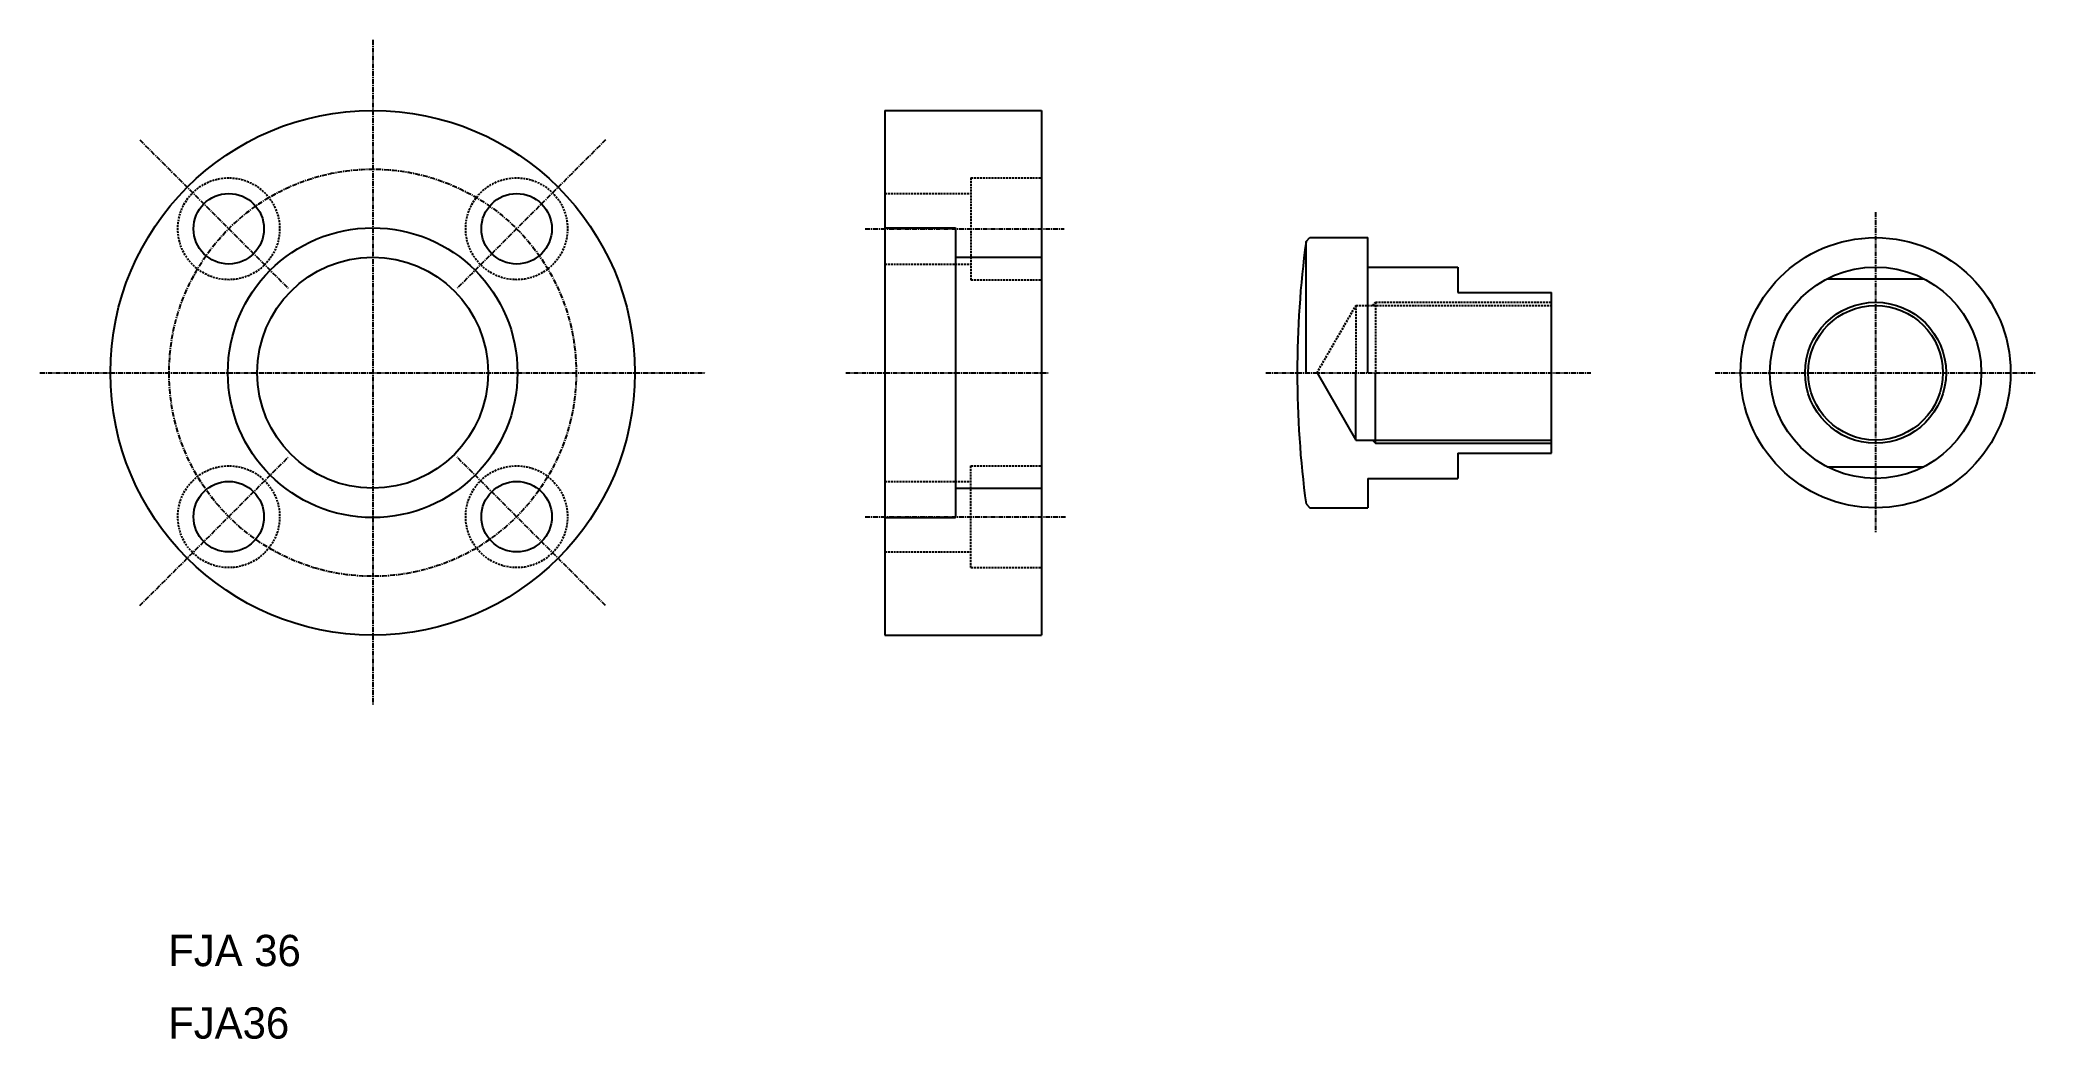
# Model space of a CAD drawing. Extents: x 160 to 670, y 341 to 596.
import ezdxf

# ---------------------------------------------------------------- set-up
doc = ezdxf.new("R2010")
doc.units = 0
doc.linetypes.add('CENTER', pattern=[2, 1.25, -0.25, 0.25, -0.25])
doc.linetypes.add('DASHED', pattern=[0.75, 0.5, -0.25])
doc.layers.get('0').update_dxf_attribs({"linetype": 'CONTINUOUS'})
doc.layers.add('CENTER', color=1, linetype='CENTER')

msp = doc.modelspace()

# ---------------------------------------------------------------- linework, layer by layer
at = {"color": 7, "linetype": 'CONTINUOUS'}
for p, q in [((376.13, 578.18), (416.13, 578.18)), ((376.13, 578.18), (376.13, 444.18)), ((416.13, 578.18), (416.13, 444.18)), ((376.13, 548.18), (394.13, 548.18)), ((394.13, 548.18), (394.13, 474.18)), ((483.71, 544.68), (484.71, 545.68)), ((484.71, 545.68), (499.46, 545.68)), ((394.13, 540.68), (416.13, 540.68)), ((483.71, 511.18), (483.71, 544.68)), ((376.13, 537.68), (376.13, 537.68)), ((499.46, 538.18), (522.46, 538.18)), ((522.46, 538.18), (522.46, 531.68)), ((522.46, 531.68), (546.46, 531.68)), ((546.46, 490.68), (546.46, 531.68)), ((616.83, 535.18), (641.57, 535.18)), ((376.13, 511.18), (376.13, 511.18)), ((486.53, 511.18), (496.46, 493.99)), ((496.46, 493.99), (496.46, 511.18)), ((501.46, 493.18), (501.46, 511.18)), ((496.46, 493.99), (546.46, 493.99)), ((500.71, 493.99), (501.46, 493.18)), ((501.46, 493.18), (546.46, 493.18)), ((522.46, 490.68), (546.46, 490.68)), ((522.46, 490.68), (522.46, 484.18)), ((616.83, 487.18), (641.57, 487.18)), ((394.13, 481.68), (416.13, 481.68)), ((499.46, 484.18), (522.46, 484.18)), ((483.71, 477.68), (484.71, 476.68)), ((484.71, 476.68), (499.46, 476.68)), ((376.13, 474.18), (394.13, 474.18)), ((376.13, 444.18), (416.13, 444.18))]:
    msp.add_line(p, q, dxfattribs=at)
at = {"color": 3, "linetype": 'DASHED'}
for p, q in [((398.13, 560.95), (416.13, 560.95)), ((398.13, 560.95), (398.13, 534.95)), ((376.13, 556.95), (398.13, 556.95)), ((376.13, 538.95), (398.13, 538.95)), ((398.13, 534.95), (416.13, 534.95)), ((486.53, 511.18), (496.46, 528.37)), ((496.46, 528.37), (496.46, 511.18)), ((496.46, 528.37), (546.46, 528.37)), ((500.71, 528.37), (501.46, 529.18)), ((501.46, 529.18), (501.46, 511.18)), ((501.46, 529.18), (546.46, 529.18)), ((398.13, 461.41), (398.13, 487.41)), ((398.13, 487.41), (416.13, 487.41)), ((376.13, 483.41), (398.13, 483.41)), ((376.13, 465.41), (398.13, 465.41)), ((398.13, 461.41), (416.13, 461.41))]:
    msp.add_line(p, q, dxfattribs=at)
for p, q in [((499.46, 511.18), (499.46, 545.68)), ((499.46, 484.18), (499.46, 476.68))]:
    msp.add_line(p, q)
at = {"color": 7, "linetype": 'CONTINUOUS'}
for centre, radius in [((245.29, 511.18), 67), ((208.52, 547.95), 9), ((282.06, 547.95), 9), ((245.29, 511.18), 37), ((629.2, 511.18), 34.5), ((245.29, 511.18), 29.5), ((629.2, 511.18), 27), ((629.2, 511.18), 17.19), ((208.52, 474.41), 9), ((282.06, 474.41), 9)]:
    msp.add_circle(centre, radius, dxfattribs=at)
at = {"color": 3, "linetype": 'DASHED'}
for centre in [(208.52, 547.95), (282.06, 547.95), (208.52, 474.41), (282.06, 474.41)]:
    msp.add_circle(centre, 13, dxfattribs=at)
at = {"color": 3, "linetype": 'CONTINUOUS'}
msp.add_circle((629.2, 511.18), 18, dxfattribs=at)
msp.add_arc((731.46, 511.18), 250, 172.2992, 187.7008)
at = {"layer": 'CENTER', "color": 1, "linetype": 'CENTER'}
for p, q in [((245.29, 596.18), (245.29, 426.18)), ((185.8, 570.67), (223.72, 532.75)), ((304.78, 570.67), (266.86, 532.75)), ((629.2, 552.18), (629.2, 470.18)), ((371.13, 547.95), (421.93, 547.95)), ((160.29, 511.18), (330.29, 511.18)), ((366.13, 511.18), (418.13, 511.18)), ((473.46, 511.18), (556.46, 511.18)), ((588.2, 511.18), (670.2, 511.18)), ((185.8, 451.69), (223.72, 489.61)), ((304.78, 451.69), (266.86, 489.61)), ((371.13, 474.41), (422.29, 474.41))]:
    msp.add_line(p, q, dxfattribs=at)
msp.add_circle((245.29, 511.18), 52, dxfattribs=at)

# ---------------------------------------------------------------- texts
at = {"color": 7, "linetype": 'CONTINUOUS'}
for s, p in [('FJA 36', (193.05, 359.62)), ('FJA36', (193.05, 341.11))]:
    msp.add_text(s, height=8, dxfattribs=at).set_placement(p)

doc.saveas('drawing.dxf')
